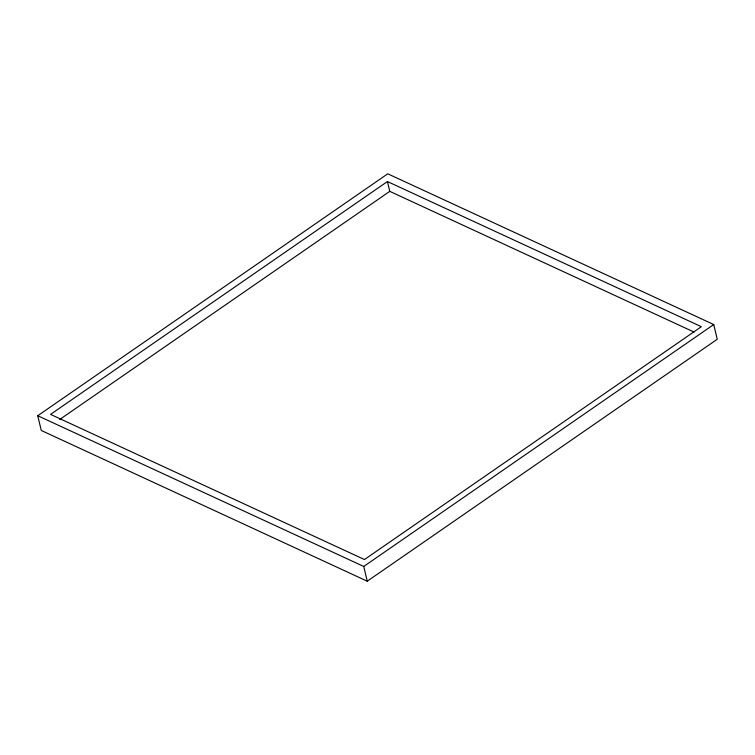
<?xml version="1.0" encoding="UTF-8"?>
<svg xmlns="http://www.w3.org/2000/svg" width="755" height="755" viewBox="0 0 755 755"><rect width="100%" height="100%" fill="white"/><g stroke="black" fill="none" stroke-linecap="round" stroke-linejoin="round"><path stroke-width="1.13" d="M37.75 415.731L387.759 173.801L713.739 324.546L717.25 339.269L367.241 581.199L41.261 430.454L37.75 415.731L363.74 566.467L367.241 581.199M387.428 181.54L50.557 414.391L364.467 559.549L701.348 326.698L387.428 181.54L389.769 191.355L694.072 332.068M59.664 419.525L389.769 191.355M363.74 566.467L713.739 324.546"/></g></svg>
